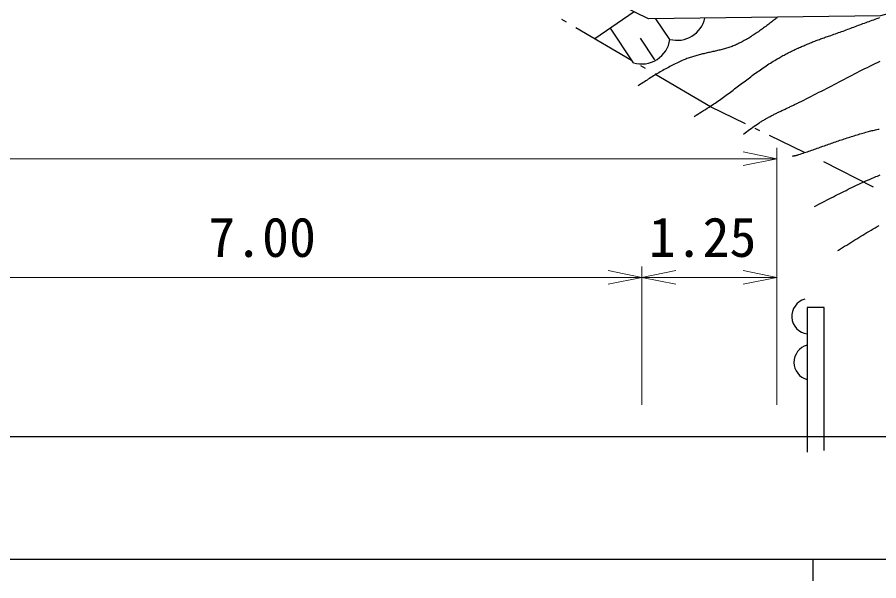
# Model space of a CAD drawing. Units: millimetres, scale not verified. Extents: x 40000 to 680000, y 20000 to 380000.
# Drawn here: x 131124 to 171060, y 204000 to 230117 of the extents above; entities that cross this region are included whole.
import ezdxf
from ezdxf.enums import TextEntityAlignment as Align

# ---------------------------------------------------------------- set-up
doc = ezdxf.new("R2010")
doc.units = ezdxf.units.MM
doc.header["$LTSCALE"] = 1000
for name, color, linetype, lineweight in [('M-BGD', 7, 'Continuous', 25), ('M-BMK-ROW', 30, 'Continuous', 25), ('M-STR-HTXT', 7, 'Continuous', 13), ('M-TTL-BAND', 7, 'Continuous', 25)]:
    doc.layers.add(name, color=color, linetype=linetype, lineweight=lineweight)
doc.styles.add('ＭＳ ゴシック', font='')
doc.styles.get('ＭＳ ゴシック').set_extended_font_data('MS Gothic')

msp = doc.modelspace()

# ---------------------------------------------------------------- linework, layer by layer
at = {"layer": 'M-BGD'}
for p, q in [((159723, 230371), (157897, 229112)), ((161379, 229092), (160725, 230050)), ((159684, 228010), (158628, 229617)), ((160686, 228148), (160019, 229144)), ((67403, 210683), (171527, 210683))]:
    msp.add_line(p, q, dxfattribs=at)
for points in [[(200004, 229441), (172733, 230608), (171136, 230182), (160389, 230046), (146754, 236700)], [(166343, 230087), (166295, 230051), (166247, 230015), (166200, 229979), (166152, 229943), (166104, 229908), (166056, 229872), (166008, 229836), (165960, 229800), (165913, 229764), (165865, 229728), (165817, 229693), (165769, 229657), (165721, 229622), (165672, 229586), (165624, 229551), (165576, 229516), (165527, 229482), (165478, 229447), (165430, 229413), (165380, 229380), (165331, 229346), (165282, 229313), (165232, 229280), (165183, 229248), (165132, 229216), (165082, 229184), (165032, 229153), (164981, 229123), (164930, 229092), (164878, 229063), (164827, 229034), (164775, 229005), (164722, 228977), (164670, 228950), (164617, 228923), (164563, 228897), (164510, 228872), (164460, 228849), (164411, 228828), (164361, 228807), (164311, 228787), (164260, 228768), (164210, 228750), (164159, 228732), (164108, 228715), (164056, 228698), (164005, 228683), (163953, 228667), (163901, 228652), (163849, 228638), (163796, 228624), (163744, 228610), (163691, 228597), (163639, 228584), (163586, 228571), (163533, 228559), (163480, 228546), (163427, 228534), (163374, 228522), (163321, 228510), (163268, 228499), (163214, 228487), (163161, 228475), (163108, 228463), (163055, 228451), (163002, 228439), (162949, 228427), (162896, 228415), (162843, 228402), (162790, 228389), (162737, 228376), (162685, 228362), (162633, 228348), (162580, 228334), (162528, 228319), (162476, 228304), (162424, 228289), (162373, 228272), (162322, 228255), (162270, 228238), (162220, 228220), (162169, 228201), (162119, 228181), (162069, 228161), (162019, 228140), (161953, 228111), (161887, 228081), (161822, 228051), (161757, 228021), (161692, 227989), (161628, 227958), (161563, 227926), (161499, 227893), (161436, 227860), (161372, 227827), (161308, 227793), (161245, 227759), (161182, 227724), (161119, 227689), (161057, 227654), (160994, 227618), (160932, 227582), (160870, 227545), (160808, 227509), (160746, 227472), (160684, 227434), (160623, 227397), (160561, 227359), (160500, 227321), (160439, 227283), (160378, 227245), (160317, 227206), (160256, 227167), (160195, 227128), (160134, 227089), (160073, 227050), (160013, 227011), (159952, 226972), (159892, 226932)], [(162503, 225518), (162590, 225571), (162677, 225625), (162763, 225679), (162850, 225733), (162936, 225788), (163022, 225843), (163108, 225898), (163194, 225953), (163279, 226009), (163345, 226053), (163411, 226097), (163476, 226141), (163541, 226186), (163606, 226231), (163671, 226276), (163735, 226322), (163799, 226368), (163863, 226414), (163927, 226461), (163991, 226508), (164055, 226555), (164118, 226602), (164182, 226649), (164245, 226696), (164308, 226744), (164371, 226791), (164435, 226839), (164498, 226887), (164561, 226935), (164624, 226982), (164687, 227030), (164750, 227078), (164813, 227125), (164876, 227173), (164939, 227221), (165003, 227268), (165066, 227315), (165130, 227362), (165193, 227409), (165257, 227456), (165321, 227502), (165385, 227549), (165449, 227595), (165513, 227640), (165578, 227686), (165643, 227731), (165708, 227775), (165773, 227820), (165839, 227864), (165904, 227907), (165970, 227950), (166037, 227993), (166104, 228035), (166170, 228077), (166238, 228118), (166305, 228159), (166374, 228199), (166422, 228227), (166471, 228255), (166520, 228282), (166569, 228309), (166618, 228336), (166667, 228363), (166717, 228389), (166766, 228415), (166816, 228441), (166866, 228467), (166916, 228492), (166966, 228517), (167017, 228542), (167067, 228567), (167118, 228591), (167168, 228615), (167219, 228639), (167270, 228663), (167321, 228686), (167373, 228709), (167424, 228732), (167475, 228755), (167527, 228777), (167579, 228799), (167630, 228821), (167682, 228843), (167734, 228865), (167786, 228886), (167838, 228907), (167890, 228928), (167942, 228949), (167995, 228970), (168047, 228990), (168100, 229011), (168152, 229031), (168205, 229051), (168257, 229070), (168310, 229090), (168363, 229109), (168416, 229129), (168468, 229148), (168521, 229167), (168574, 229186), (168627, 229204), (168680, 229223), (168733, 229241), (168786, 229259), (168839, 229278), (168911, 229302), (168982, 229327), (169053, 229352), (169124, 229377), (169195, 229402), (169266, 229428), (169337, 229453), (169408, 229479), (169479, 229505), (169550, 229531), (169620, 229557), (169691, 229584), (169762, 229610), (169833, 229637), (169903, 229663), (170045, 229716), (170115, 229743), (170186, 229769), (170257, 229795), (170328, 229822), (170398, 229848), (170469, 229874), (170540, 229900), (170611, 229926), (170682, 229952), (170753, 229977), (170824, 230002), (170895, 230028), (170966, 230053), (171037, 230077), (171109, 230102)], [(164790, 224699), (164860, 224754), (164930, 224808), (165001, 224861), (165072, 224914), (165144, 224966), (165216, 225018), (165288, 225069), (165361, 225119), (165435, 225168), (165509, 225217), (165545, 225240), (165581, 225263), (165618, 225286), (165654, 225308), (165691, 225331), (165728, 225352), (165765, 225374), (165802, 225396), (165840, 225417), (165877, 225438), (165914, 225459), (165952, 225479), (165990, 225500), (166028, 225520), (166066, 225540), (166104, 225560), (166142, 225580), (166180, 225599), (166218, 225619), (166257, 225638), (166295, 225657), (166334, 225677), (166372, 225696), (166411, 225714), (166450, 225733), (166488, 225752), (166527, 225771), (166566, 225789), (166605, 225808), (166644, 225826), (166683, 225844), (166722, 225863), (166761, 225881), (166800, 225899), (166839, 225918), (166878, 225936), (166917, 225954), (166955, 225973), (166994, 225991), (167033, 226009), (167072, 226028), (167111, 226046), (167150, 226065), (167189, 226083), (167228, 226102), (167266, 226120), (167305, 226139), (167344, 226158), (167462, 226216), (167581, 226275), (167699, 226335), (167817, 226394), (167935, 226455), (168053, 226515), (168171, 226576), (168289, 226637), (168407, 226698), (168524, 226760), (168642, 226821), (168760, 226883), (168877, 226945), (168995, 227007), (169112, 227069), (169230, 227130), (169348, 227192), (169465, 227254), (169583, 227315), (169701, 227376), (169819, 227437), (169937, 227498), (170055, 227558), (170174, 227618), (170292, 227677), (170411, 227736), (170530, 227795), (170649, 227853), (170768, 227910), (170888, 227967), (171008, 228023), (171128, 228079)], [(167068, 223681), (167094, 223686), (167121, 223692), (167147, 223697), (167173, 223703), (167199, 223709), (167225, 223716), (167251, 223722), (167277, 223729), (167303, 223737), (167328, 223744), (167354, 223753), (167420, 223775), (167486, 223797), (167551, 223819), (167617, 223841), (167683, 223864), (167749, 223886), (167815, 223909), (167880, 223932), (167946, 223954), (168012, 223977), (168078, 224000), (168143, 224023), (168209, 224046), (168275, 224069), (168340, 224092), (168472, 224138), (168537, 224161), (168603, 224184), (168669, 224207), (168734, 224230), (168800, 224253), (168866, 224276), (168931, 224299), (168997, 224322), (169063, 224344), (169129, 224367), (169195, 224389), (169260, 224412), (169326, 224434), (169392, 224456), (169458, 224478), (169524, 224500), (169590, 224521), (169656, 224543), (169723, 224564), (169789, 224585), (169855, 224606), (169921, 224627), (169988, 224648), (170054, 224668), (170121, 224688), (170188, 224708), (170254, 224727), (170321, 224747), (170388, 224766), (170455, 224785), (170522, 224803), (170578, 224818), (170633, 224833), (170689, 224847), (170745, 224861), (170802, 224874), (170858, 224887), (170914, 224900), (170970, 224913), (171027, 224925), (171083, 224937)], [(168082, 221346), (168179, 221397), (168276, 221448), (168372, 221499), (168469, 221549), (168566, 221600), (168663, 221650), (168761, 221700), (168858, 221750), (168955, 221800), (169052, 221850), (169150, 221899), (169248, 221948), (169345, 221997), (169443, 222046), (169541, 222094), (169639, 222143), (169737, 222190), (169836, 222238), (169934, 222285), (170033, 222331), (170132, 222378), (170231, 222424), (170330, 222469), (170430, 222514), (170530, 222559), (170630, 222603), (170730, 222646), (170830, 222689), (170931, 222732), (170993, 222758), (171056, 222784), (171118, 222809)], [(169167, 219307), (169199, 219327), (169292, 219386), (169385, 219444), (169478, 219503), (169572, 219561), (169665, 219619), (169759, 219677), (169852, 219735), (169946, 219793), (170040, 219851), (170133, 219908), (170227, 219965), (170322, 220022), (170416, 220079), (170510, 220135), (170605, 220192), (170700, 220247), (170795, 220303), (170890, 220358), (170985, 220413), (171080, 220468)], [(168532, 210035), (168532, 216670), (167745, 216670), (167745, 209960)]]:
    msp.add_lwpolyline(points, dxfattribs=at)
for centre, radius, start, end in [((161713, 230367), 1319, 255.2898, 347.364), ((160072, 229271), 1319, 252.9069, 352.1731), ((167852, 216257), 824, 105.4282, 262.5536), ((167952, 214124), 824, 105.4282, 255.4709)]:
    msp.add_arc(centre, radius, start, end, dxfattribs=at)
at = {"layer": 'M-BMK-ROW'}
for p, q in [((156579, 229885), (156363, 230011)), ((159598, 228115), (157010, 229632)), ((160245, 227736), (160030, 227862)), ((163262, 225968), (160677, 227483)), ((164875, 225184), (163262, 225968)), ((165550, 224856), (165325, 224965)), ((167613, 223853), (165999, 224637)), ((170812, 222245), (168509, 223409))]:
    msp.add_line(p, q, dxfattribs=at)
at = {"layer": 'M-STR-HTXT'}
for p, q in [((166334, 212146), (166334, 224059)), ((166334, 223560), (164771, 223872)), ((72584, 223560), (166334, 223560)), ((166334, 223560), (164771, 223247)), ((160084, 212146), (160084, 218560)), ((125194, 218060), (160084, 218060)), ((160084, 218060), (158521, 218373)), ((160084, 218060), (158521, 217748)), ((160084, 218060), (161646, 218373)), ((160084, 218060), (166334, 218060)), ((160084, 218060), (161646, 217748)), ((166334, 218060), (164771, 218373)), ((166334, 218060), (164771, 217748))]:
    msp.add_line(p, q, dxfattribs=at)
at = {"layer": 'M-TTL-BAND'}
for p, q in [((40000, 205000), (579000, 205000)), ((168000, 205000), (168000, 204000))]:
    msp.add_line(p, q, dxfattribs=at)

# ---------------------------------------------------------------- texts
at = {"layer": 'M-STR-HTXT', "style": 'ＭＳ ゴシック'}
for s, p in [('7.00', (142475, 218460)), ('1.25', (162893, 218460))]:
    msp.add_text(s, height=1833, dxfattribs=at).set_placement(p, align=Align.BOTTOM_CENTER)

doc.saveas('drawing.dxf')
